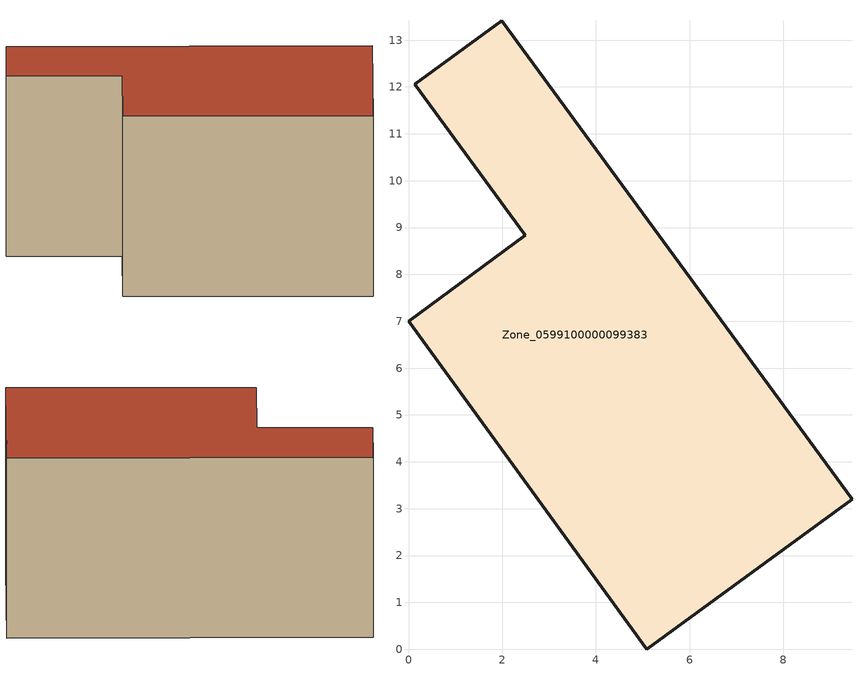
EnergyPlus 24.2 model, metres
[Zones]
Zone_0599100000099383
 floor ground (C_G): 0.14,12.06 1.99,13.41 9.47,3.2 5.09,0 0,7 2.5,8.83 z0
 wall outside (C_F): 5.09,0 9.47,3.2 1.99,13.41 0.14,12.06 2.5,8.83 0,7 5.09,0 z0:6.96
 roof outside (C_R): 1.99,13.41 0.14,12.06 2.5,8.83 0,7 5.09,0 9.47,3.2 z6.96
[BUILDING]
Pand.0599100000099383: North Axis=0; Terrain=City; Loads Convergence Tolerance Value=0.04; Temperature Convergence Tolerance Value=0.4; Solar Distribution=FullExterior; Maximum Number of Warmup Days=25; Minimum Number of Warmup Days=1
[Site:Location]
Rotterdam.The.Hague.AP_ZH_NLD Design_Conditions: Latitude=51.96; Longitude=4.45; Time Zone=1; Elevation=-4.5
[SITE:GROUNDTEMPERATURE:BUILDINGSURFACE]
18, 18, 18, 18, 18, 18, 18, 18, 18, 18, 18, 18
[MATERIAL] Thermal Absorptance=0.9; Solar Absorptance=0.7; Visible Absorptance=0.7
Name | Roughness | Thickness | Conductivity | Density | Specific Heat
G.TI.1975-1991 | MediumSmooth | 0.15 | 0.288461 | 540 | 1210
F.TI.1975-1991 | Rough | 0.3 | 0.230769 | 1920 | 840
R.TI.1975-1991 | MediumRough | 0.2 | 0.153846 | 1500 | 1000
[CONSTRUCTION]
C_G: G.TI.1975-1991
C_F: F.TI.1975-1991
C_R: R.TI.1975-1991
[ZONE]
Zone_0599100000099383: Type=1; Multiplier=1; Ceiling Height=Autocalculate; Volume=Autocalculate; Floor Area=autocalculate; Part of Total Floor Area=Yes
[ZONEINFILTRATION:DESIGNFLOWRATE]
Infil_Zone_0599100000099383: Zone or ZoneList or Space or SpaceList=Zone_0599100000099383; Schedule=AlwaysOn; Design Flow Rate Calculation Method=Flow/Area; Flow Rate per Floor Area=0.003; Constant Term Coefficient=1; Temperature Term Coefficient=0; Velocity Term Coefficient=0; Velocity Squared Term Coefficient=0
[HVACTEMPLATE:ZONE:IDEALLOADSAIRSYSTEM]
Zone_0599100000099383: Maximum Heating Supply Air Temperature=50; Minimum Cooling Supply Air Temperature=13; Maximum Heating Supply Air Humidity Ratio=0.0156; Minimum Cooling Supply Air Humidity Ratio=0.0077; Heating Limit=NoLimit; Cooling Limit=NoLimit; Dehumidification Control Type=ConstantSensibleHeatRatio; Cooling Sensible Heat Ratio=0.7; Dehumidification Setpoint=60; Humidification Control Type=None; Humidification Setpoint=30; Outdoor Air Method=None; Outdoor Air Flow Rate per Person=0.00944; Outdoor Air Flow Rate per Zone Floor Area=0; Outdoor Air Flow Rate per Zone=0; Demand Controlled Ventilation Type=None; Outdoor Air Economizer Type=NoEconomizer; Heat Recovery Type=None; Sensible Heat Recovery Effectiveness=0.7; Latent Heat Recovery Effectiveness=0.65
[ZONECONTROL:THERMOSTAT]
ThermostatControl_Zone_0599100000099383: Zone or ZoneList=Zone_0599100000099383; Control Type Schedule=DualSetpointControlType; Control 1=Thermostat_Zone_0599100000099383; Temperature Difference Between Cutout And Setpoint=0
[THERMOSTATSETPOINT:DUALSETPOINT]
Thermostat_Zone_0599100000099383: Heating Setpoint Temperature Schedule=HeatingSetpoint_Zone_0599100000099383; Cooling Setpoint Temperature Schedule=CoolingSetpoint_Zone_0599100000099383
[SCHEDULE:COMPACT]
HeatingSetpoint_Zone_0599100000099383: Through: 12/31, For: AllDays, Until: 24:00, 21
CoolingSetpoint_Zone_0599100000099383: Through: 12/31, For: AllDays, Until: 24:00, 24
DualSetpointControlType: Through: 12/31, For: AllDays, Until: 24:00, 4
AlwaysOn: Through: 12/31, For: AllDays, Until: 24:00, 1
